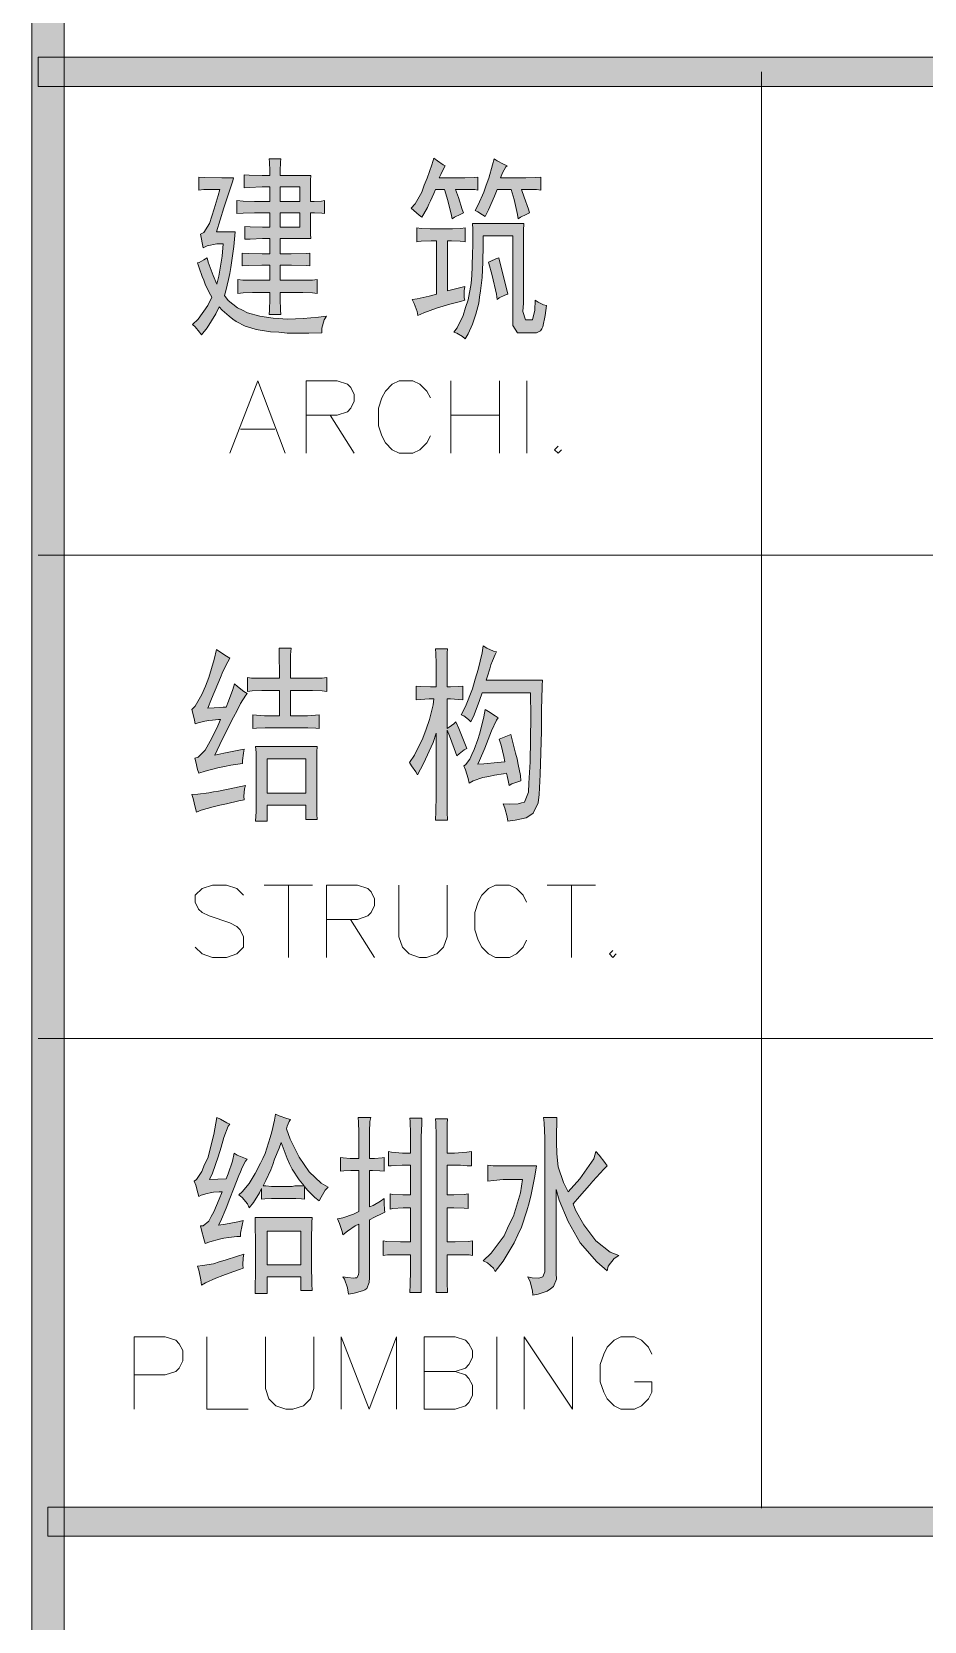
# Model space of a CAD drawing. Header units: millimetres. Extents: x 388 to 64525, y 87 to 607.
# Drawn here: x 64464.27 to 64477.51, y 486.8 to 510.38 of the extents above; entities that cross this region are included whole.
import ezdxf

# ---------------------------------------------------------------- set-up
doc = ezdxf.new("R2010")
doc.units = ezdxf.units.MM

msp = doc.modelspace()

# ---------------------------------------------------------------- hatches: boundary and pattern name
h = msp.add_hatch(color=0)
h.dxf.hatch_style = 2
h.paths.add_polyline_path([(64464.748, 320.182), (64464.268, 320.182), (64464.268, 597.224), (64464.748, 597.224)])
h = msp.add_hatch(color=0)
h.dxf.hatch_style = 2
h.paths.add_polyline_path([(64464.361, 509.574), (64464.361, 510.007), (64514.558, 510.007), (64514.558, 509.574)])
h = msp.add_hatch(color=0)
h.paths.add_polyline_path([(64467.8, 508.252), (64467.8, 508.323), (64467.797, 508.449), (64467.793, 508.499), (64467.962, 508.499), (64467.958, 508.449), (64467.954, 508.323), (64467.954, 508.252), (64468.41, 508.252), (64468.406, 508.183), (64468.402, 507.99), (64468.402, 507.868), (64468.46, 507.868), (64468.567, 507.872), (64468.614, 507.879), (64468.614, 507.689), (64468.571, 507.693), (64468.463, 507.7), (64468.402, 507.7), (64468.402, 507.574), (64468.406, 507.384), (64468.41, 507.316), (64467.954, 507.316), (64467.954, 507.091), (64468.119, 507.091), (64468.338, 507.094), (64468.392, 507.101), (64468.392, 506.912), (64468.341, 506.915), (64468.123, 506.922), (64467.954, 506.922), (64467.954, 506.697), (64468.205, 506.697), (64468.288, 506.697), (64468.435, 506.7), (64468.503, 506.707), (64468.503, 506.503), (64468.435, 506.51), (64468.288, 506.517), (64468.205, 506.517), (64467.954, 506.517), (64467.954, 506.421), (64467.958, 506.256), (64467.962, 506.188), (64467.793, 506.188), (64467.797, 506.256), (64467.8, 506.421), (64467.8, 506.517), (64467.607, 506.517), (64467.542, 506.517), (64467.403, 506.51), (64467.327, 506.503), (64467.327, 506.707), (64467.399, 506.7), (64467.542, 506.697), (64467.614, 506.697), (64467.8, 506.697), (64467.8, 506.922), (64467.682, 506.922), (64467.478, 506.915), (64467.388, 506.912), (64467.388, 507.101), (64467.482, 507.094), (64467.686, 507.091), (64467.8, 507.091), (64467.8, 507.316), (64467.693, 507.316), (64467.507, 507.309), (64467.431, 507.306), (64467.431, 507.496), (64467.507, 507.492), (64467.693, 507.485), (64467.8, 507.485), (64467.8, 507.7), (64467.65, 507.7), (64467.575, 507.7), (64467.403, 507.693), (64467.313, 507.689), (64467.313, 507.879), (64467.403, 507.872), (64467.575, 507.868), (64467.65, 507.868), (64467.8, 507.868), (64467.8, 508.083), (64467.686, 508.083), (64467.496, 508.076), (64467.421, 508.069), (64467.421, 508.262), (64467.496, 508.255), (64467.686, 508.252)])
h.paths.add_polyline_path([(64468.248, 507.485), (64468.248, 507.7), (64467.954, 507.7), (64467.954, 507.485)])
h.paths.add_polyline_path([(64468.248, 507.868), (64468.248, 508.083), (64467.954, 508.083), (64467.954, 507.868)])
h = msp.add_hatch(color=0)
h.dxf.hatch_style = 2
h.paths.add_polyline_path([(64470.402, 508.398), (64470.384, 508.359), (64470.337, 508.266), (64470.312, 508.216), (64470.606, 508.216), (64470.695, 508.216), (64470.835, 508.223), (64470.885, 508.226), (64470.885, 508.037), (64470.842, 508.044), (64470.728, 508.047), (64470.656, 508.047), (64470.556, 508.047), (64470.599, 507.926), (64470.656, 507.75), (64470.674, 507.7), (64470.627, 507.675), (64470.541, 507.632), (64470.506, 507.61), (64470.495, 507.66), (64470.441, 507.879), (64470.394, 508.047), (64470.258, 508.047), (64470.233, 507.986), (64470.187, 507.875), (64470.162, 507.829), (64470.14, 507.779), (64470.086, 507.682), (64470.058, 507.632), (64470.018, 507.664), (64469.939, 507.732), (64469.896, 507.768), (64469.957, 507.832), (64470.054, 508.004), (64470.093, 508.108), (64470.136, 508.212), (64470.205, 508.413), (64470.233, 508.51), (64470.291, 508.47), (64470.373, 508.413)])
h = msp.add_hatch(color=0)
h.dxf.hatch_style = 2
h.paths.add_polyline_path([(64470.996, 507.642), (64470.957, 507.671), (64470.885, 507.714), (64470.85, 507.732), (64470.892, 507.818), (64470.975, 508.004), (64471.011, 508.108), (64471.05, 508.212), (64471.107, 508.409), (64471.129, 508.499), (64471.172, 508.47), (64471.269, 508.42), (64471.322, 508.398), (64471.305, 508.381), (64471.251, 508.291), (64471.222, 508.216), (64471.527, 508.216), (64471.598, 508.216), (64471.745, 508.223), (64471.824, 508.226), (64471.824, 508.037), (64471.76, 508.044), (64471.616, 508.047), (64471.534, 508.047), (64471.577, 507.929), (64471.638, 507.754), (64471.652, 507.7), (64471.606, 507.675), (64471.523, 507.632), (64471.484, 507.61), (64471.477, 507.675), (64471.426, 507.897), (64471.383, 508.047), (64471.172, 508.047), (64471.133, 507.947), (64471.047, 507.743)])
h = msp.add_hatch(color=0)
h.dxf.hatch_style = 2
h.paths.add_polyline_path([(64467.259, 508.216), (64467.249, 508.173), (64467.12, 507.771), (64467.009, 507.417), (64467.284, 507.417), (64467.267, 507.198), (64467.224, 506.886), (64467.206, 506.797), (64467.188, 506.707), (64467.148, 506.542), (64467.127, 506.471), (64467.184, 506.399), (64467.32, 506.288), (64467.396, 506.252), (64467.471, 506.213), (64467.65, 506.163), (64467.75, 506.148), (64467.851, 506.134), (64468.069, 506.123), (64468.18, 506.127), (64468.295, 506.13), (64468.524, 506.148), (64468.639, 506.166), (64468.607, 506.109), (64468.574, 505.987), (64468.571, 505.919), (64468.377, 505.912), (64468.058, 505.915), (64467.933, 505.926), (64467.808, 505.933), (64467.6, 505.966), (64467.517, 505.991), (64467.435, 506.016), (64467.302, 506.084), (64467.249, 506.123), (64467.195, 506.163), (64467.095, 506.252), (64467.048, 506.302), (64466.998, 506.202), (64466.869, 505.991), (64466.786, 505.887), (64466.758, 505.93), (64466.69, 506.009), (64466.654, 506.044), (64466.736, 506.123), (64466.88, 506.324), (64466.94, 506.449), (64466.901, 506.517), (64466.84, 506.639), (64466.819, 506.697), (64466.794, 506.754), (64466.751, 506.883), (64466.729, 506.955), (64466.751, 506.962), (64466.822, 507.001), (64466.872, 507.033), (64466.883, 506.965), (64466.958, 506.768), (64467.016, 506.639), (64467.044, 506.757), (64467.091, 507.055), (64467.109, 507.238), (64467.016, 507.238), (64466.869, 507.209), (64466.812, 507.18), (64466.772, 507.384), (64466.822, 507.406), (64466.905, 507.539), (64466.94, 507.65), (64466.973, 507.757), (64467.034, 507.958), (64467.059, 508.047), (64466.973, 508.047), (64466.819, 508.044), (64466.747, 508.037), (64466.747, 508.226), (64466.829, 508.223), (64467.087, 508.216)])
h = msp.add_hatch(color=0)
h.dxf.hatch_style = 2
h.paths.add_polyline_path([(64471.57, 507.542), (64471.566, 507.438), (64471.563, 507.241), (64471.563, 507.148), (64471.563, 506.36), (64471.555, 506.234), (64471.595, 506.109), (64471.638, 506.109), (64471.67, 506.109), (64471.699, 506.109), (64471.734, 506.256), (64471.738, 506.403), (64471.781, 506.371), (64471.863, 506.331), (64471.906, 506.324), (64471.889, 506.177), (64471.853, 506.005), (64471.835, 505.976), (64471.817, 505.948), (64471.76, 505.919), (64471.72, 505.919), (64471.545, 505.919), (64471.477, 505.919), (64471.408, 506.027), (64471.408, 506.134), (64471.408, 507.359), (64470.968, 507.359), (64470.968, 507.22), (64470.964, 506.965), (64470.957, 506.854), (64470.95, 506.74), (64470.928, 506.539), (64470.914, 506.449), (64470.9, 506.36), (64470.86, 506.195), (64470.835, 506.123), (64470.81, 506.048), (64470.742, 505.901), (64470.699, 505.829), (64470.66, 505.862), (64470.577, 505.912), (64470.531, 505.93), (64470.581, 505.991), (64470.67, 506.173), (64470.706, 506.292), (64470.746, 506.41), (64470.789, 506.65), (64470.796, 506.775), (64470.803, 506.897), (64470.81, 507.109), (64470.814, 507.198), (64470.814, 507.284), (64470.814, 507.456), (64470.81, 507.542)])
h = msp.add_hatch(color=0)
h.dxf.hatch_style = 2
h.paths.add_polyline_path([(64470.455, 507.463), (64470.513, 507.463), (64470.635, 507.467), (64470.699, 507.474), (64470.699, 507.27), (64470.627, 507.277), (64470.495, 507.281), (64470.437, 507.281), (64470.437, 506.539), (64470.692, 506.607), (64470.685, 506.539), (64470.685, 506.439), (64470.692, 506.403), (64470.631, 506.385), (64470.473, 506.342), (64470.373, 506.313), (64470.276, 506.285), (64470.086, 506.216), (64469.997, 506.177), (64469.986, 506.234), (64469.943, 506.353), (64469.914, 506.414), (64469.986, 506.424), (64470.165, 506.464), (64470.276, 506.492), (64470.276, 507.281), (64470.197, 507.281), (64470.047, 507.277), (64469.982, 507.27), (64469.982, 507.474), (64470.047, 507.467), (64470.179, 507.463), (64470.244, 507.463)])
h = msp.add_hatch(color=0)
h.dxf.hatch_style = 2
h.paths.add_polyline_path([(64471.333, 506.492), (64471.287, 506.478), (64471.204, 506.439), (64471.172, 506.414), (64471.165, 506.492), (64471.1, 506.768), (64471.047, 506.965), (64471.079, 506.983), (64471.154, 507.015), (64471.197, 507.033)])
h = msp.add_hatch(color=0)
h.dxf.hatch_style = 2
h.paths.add_polyline_path([(64467.209, 501.093), (64467.177, 501.039), (64467.105, 500.892), (64467.066, 500.803), (64467.03, 500.709), (64466.937, 500.487), (64466.88, 500.351), (64466.973, 500.355), (64467.109, 500.362), (64467.152, 500.362), (64467.188, 500.451), (64467.252, 500.627), (64467.277, 500.709), (64467.32, 500.67), (64467.413, 500.598), (64467.464, 500.566), (64467.442, 500.541), (64467.367, 500.419), (64467.317, 500.315), (64467.263, 500.215), (64467.095, 499.882), (64466.983, 499.652), (64467.12, 499.681), (64467.342, 499.724), (64467.421, 499.742), (64467.41, 499.681), (64467.396, 499.574), (64467.396, 499.527), (64467.36, 499.523), (64467.224, 499.502), (64467.127, 499.484), (64467.03, 499.466), (64466.84, 499.416), (64466.747, 499.384), (64466.729, 499.437), (64466.7, 499.552), (64466.686, 499.606), (64466.736, 499.624), (64466.84, 499.728), (64466.89, 499.817), (64466.94, 499.903), (64467.03, 500.086), (64467.066, 500.183), (64467.037, 500.183), (64466.951, 500.172), (64466.894, 500.165), (64466.837, 500.158), (64466.736, 500.133), (64466.693, 500.115), (64466.683, 500.172), (64466.657, 500.276), (64466.643, 500.33), (64466.69, 500.38), (64466.79, 500.552), (64466.844, 500.677), (64466.894, 500.803), (64466.976, 501.071), (64467.009, 501.218), (64467.059, 501.186), (64467.159, 501.121)])
h = msp.add_hatch(color=0)
h.dxf.hatch_style = 2
h.paths.add_polyline_path([(64467.944, 500.792), (64467.944, 500.885), (64467.94, 501.111), (64467.937, 501.24), (64468.116, 501.24), (64468.109, 501.139), (64468.105, 500.914), (64468.105, 500.792), (64468.352, 500.792), (64468.431, 500.792), (64468.578, 500.795), (64468.646, 500.803), (64468.646, 500.598), (64468.578, 500.606), (64468.435, 500.609), (64468.359, 500.609), (64468.105, 500.609), (64468.105, 500.236), (64468.298, 500.236), (64468.359, 500.236), (64468.478, 500.244), (64468.535, 500.251), (64468.535, 500.047), (64468.485, 500.054), (64468.363, 500.057), (64468.291, 500.057), (64467.8, 500.057), (64467.729, 500.057), (64467.603, 500.054), (64467.55, 500.047), (64467.55, 500.251), (64467.603, 500.244), (64467.722, 500.236), (64467.786, 500.236), (64467.944, 500.236), (64467.944, 500.609), (64467.761, 500.609), (64467.682, 500.609), (64467.539, 500.606), (64467.471, 500.598), (64467.471, 500.803), (64467.528, 500.795), (64467.661, 500.792), (64467.743, 500.792)])
h = msp.add_hatch(color=0)
h.dxf.hatch_style = 2
h.paths.add_polyline_path([(64470.574, 499.642), (64470.538, 499.749), (64470.466, 499.939), (64470.43, 500.025), (64470.43, 499.169), (64470.43, 499.051), (64470.434, 498.807), (64470.437, 498.685), (64470.258, 498.685), (64470.265, 498.814), (64470.269, 499.054), (64470.269, 499.169), (64470.269, 499.979), (64470.222, 499.839), (64470.083, 499.527), (64469.99, 499.359), (64469.965, 499.405), (64469.904, 499.495), (64469.871, 499.541), (64469.947, 499.652), (64470.072, 499.903), (64470.122, 500.039), (64470.169, 500.179), (64470.226, 500.401), (64470.233, 500.487), (64470.165, 500.487), (64470.036, 500.48), (64469.972, 500.473), (64469.972, 500.677), (64470.036, 500.67), (64470.183, 500.666), (64470.269, 500.666), (64470.269, 500.924), (64470.269, 501.01), (64470.265, 501.161), (64470.258, 501.229), (64470.437, 501.229), (64470.434, 501.172), (64470.43, 501.021), (64470.43, 500.924), (64470.43, 500.666), (64470.484, 500.666), (64470.602, 500.67), (64470.667, 500.677), (64470.667, 500.473), (64470.602, 500.48), (64470.484, 500.487), (64470.43, 500.487), (64470.43, 500.047), (64470.463, 500.068), (64470.531, 500.118), (64470.563, 500.147), (64470.606, 500.047), (64470.685, 499.85), (64470.724, 499.753), (64470.685, 499.731), (64470.609, 499.674)])
h = msp.add_hatch(color=0)
h.dxf.hatch_style = 2
h.paths.add_polyline_path([(64471.165, 501.186), (64471.143, 501.147), (64471.104, 501.05), (64471.082, 500.992), (64471.064, 500.935), (64471.029, 500.824), (64471.011, 500.767), (64471.849, 500.767), (64471.842, 500.684), (64471.835, 500.473), (64471.831, 500.351), (64471.831, 500.007), (64471.813, 499.366), (64471.799, 499.068), (64471.781, 498.943), (64471.709, 498.789), (64471.659, 498.757), (64471.606, 498.724), (64471.441, 498.685), (64471.333, 498.671), (64471.322, 498.735), (64471.29, 498.864), (64471.265, 498.932), (64471.355, 498.925), (64471.487, 498.932), (64471.534, 498.943), (64471.58, 498.954), (64471.638, 499.101), (64471.645, 499.237), (64471.663, 499.552), (64471.674, 500.222), (64471.67, 500.577), (64470.953, 500.577), (64470.914, 500.462), (64470.832, 500.251), (64470.785, 500.147), (64470.749, 500.183), (64470.678, 500.233), (64470.642, 500.251), (64470.703, 500.373), (64470.81, 500.638), (64470.85, 500.778), (64470.892, 500.921), (64470.953, 501.168), (64470.968, 501.276), (64471.021, 501.24), (64471.118, 501.197)])
h = msp.add_hatch(color=0)
h.dxf.hatch_style = 2
h.paths.add_polyline_path([(64471.315, 499.384), (64471.269, 499.377), (64471.136, 499.355), (64471.05, 499.337), (64470.964, 499.319), (64470.817, 499.269), (64470.76, 499.237), (64470.742, 499.305), (64470.703, 499.434), (64470.681, 499.495), (64470.706, 499.506), (64470.767, 499.592), (64470.799, 499.663), (64470.835, 499.738), (64470.889, 499.885), (64470.91, 499.961), (64470.932, 500.039), (64470.975, 500.222), (64470.996, 500.33), (64471.047, 500.301), (64471.143, 500.236), (64471.19, 500.204), (64471.165, 500.172), (64471.09, 500.011), (64471.043, 499.882), (64470.993, 499.756), (64470.914, 499.574), (64470.885, 499.516), (64470.978, 499.523), (64471.179, 499.541), (64471.29, 499.552), (64471.272, 499.631), (64471.233, 499.799), (64471.204, 499.889), (64471.376, 499.957), (64471.401, 499.86), (64471.448, 499.681), (64471.469, 499.595), (64471.487, 499.513), (64471.52, 499.348), (64471.527, 499.269), (64471.48, 499.258), (64471.391, 499.226), (64471.351, 499.201), (64471.34, 499.251), (64471.322, 499.344)])
h = msp.add_hatch(color=0)
h.paths.add_polyline_path([(64468.503, 499.778), (64468.499, 499.703), (64468.496, 499.541), (64468.496, 499.448), (64468.496, 499.068), (64468.496, 498.961), (64468.499, 498.775), (64468.503, 498.696), (64468.334, 498.696), (64468.334, 498.911), (64467.761, 498.911), (64467.761, 498.671), (64467.589, 498.671), (64467.596, 498.818), (64467.6, 499.011), (64467.6, 499.054), (64467.6, 499.473), (64467.6, 499.541), (64467.596, 499.692), (64467.589, 499.778)])
h.paths.add_polyline_path([(64468.334, 499.09), (64468.334, 499.595), (64467.761, 499.595), (64467.761, 499.09)])
h = msp.add_hatch(color=0)
h.dxf.hatch_style = 2
h.paths.add_polyline_path([(64467.439, 499.201), (64467.424, 499.151), (64467.417, 499.043), (64467.421, 498.99), (64467.342, 498.972), (64467.159, 498.932), (64467.059, 498.911), (64466.958, 498.886), (64466.783, 498.836), (64466.711, 498.807), (64466.693, 498.882), (64466.661, 499.011), (64466.643, 499.068), (64466.733, 499.072), (64466.894, 499.094), (64466.966, 499.108), (64467.037, 499.119), (64467.274, 499.169)])
h = msp.add_hatch(color=0)
h.paths.add_polyline_path([(64468.105, 494.246), (64468.087, 494.217), (64468.058, 494.149), (64468.048, 494.11), (64468.101, 493.952), (64468.234, 493.687), (64468.309, 493.579), (64468.384, 493.472), (64468.56, 493.303), (64468.664, 493.243), (64468.624, 493.196), (64468.56, 493.096), (64468.535, 493.038), (64468.47, 493.088), (64468.359, 493.196), (64468.316, 493.253), (64468.316, 493.063), (64468.27, 493.067), (64468.187, 493.074), (64468.148, 493.074), (64467.879, 493.074), (64467.825, 493.074), (64467.725, 493.067), (64467.675, 493.063), (64467.675, 493.221), (64467.646, 493.157), (64467.557, 493.017), (64467.496, 492.938), (64467.467, 492.995), (64467.388, 493.088), (64467.338, 493.128), (64467.392, 493.174), (64467.492, 493.296), (64467.539, 493.372), (64467.585, 493.447), (64467.664, 493.597), (64467.697, 493.669), (64467.729, 493.744), (64467.782, 493.898), (64467.804, 493.981), (64467.829, 494.063), (64467.868, 494.235), (64467.886, 494.325), (64467.94, 494.3), (64468.051, 494.26)])
h.paths.add_polyline_path([(64468.309, 493.264), (64468.238, 493.35), (64468.13, 493.511), (64468.094, 493.59), (64468.058, 493.669), (64467.997, 493.827), (64467.969, 493.905), (64467.937, 493.823), (64467.872, 493.658), (64467.843, 493.579), (64467.815, 493.501), (64467.743, 493.343), (64467.7, 493.264), (64467.739, 493.26), (64467.825, 493.253), (64467.879, 493.253), (64468.13, 493.253), (64468.173, 493.26), (64468.263, 493.264)])
h = msp.add_hatch(color=0)
h.dxf.hatch_style = 2
h.paths.add_polyline_path([(64467.209, 494.178), (64467.184, 494.149), (64467.116, 493.977), (64467.077, 493.834), (64467.034, 493.69), (64466.948, 493.45), (64466.905, 493.354), (64467.152, 493.364), (64467.184, 493.44), (64467.245, 493.63), (64467.27, 493.748), (64467.317, 493.719), (64467.413, 493.676), (64467.464, 493.658), (64467.439, 493.626), (64467.388, 493.533), (64467.363, 493.472), (64467.338, 493.415), (64467.259, 493.214), (64467.206, 493.074), (64467.152, 492.931), (64467.069, 492.734), (64467.041, 492.68), (64467.141, 492.694), (64467.324, 492.73), (64467.403, 492.748), (64467.388, 492.68), (64467.367, 492.562), (64467.363, 492.512), (64467.313, 492.512), (64467.191, 492.497), (64467.12, 492.483), (64467.052, 492.469), (64466.912, 492.433), (64466.84, 492.408), (64466.822, 492.476), (64466.786, 492.605), (64466.772, 492.669), (64466.812, 492.669), (64466.894, 492.737), (64466.93, 492.809), (64466.969, 492.877), (64467.048, 493.063), (64467.091, 493.174), (64467.048, 493.174), (64466.962, 493.167), (64466.915, 493.157), (64466.869, 493.149), (64466.783, 493.124), (64466.747, 493.106), (64466.733, 493.157), (64466.7, 493.271), (64466.679, 493.332), (64466.711, 493.354), (64466.79, 493.475), (64466.833, 493.576), (64466.88, 493.673), (64466.969, 494.024), (64467.016, 494.278), (64467.066, 494.249), (64467.163, 494.199)])
h = msp.add_hatch(color=0)
h.dxf.hatch_style = 2
h.paths.add_polyline_path([(64468.807, 492.77), (64468.882, 492.788), (64469.04, 492.841), (64469.119, 492.881), (64469.119, 493.49), (64469.051, 493.49), (64469.001, 493.49), (64468.9, 493.483), (64468.85, 493.479), (64468.85, 493.68), (64468.89, 493.676), (64468.994, 493.669), (64469.051, 493.669), (64469.119, 493.669), (64469.119, 493.973), (64469.119, 494.052), (64469.115, 494.206), (64469.112, 494.278), (64469.298, 494.278), (64469.287, 494.217), (64469.28, 494.063), (64469.28, 493.973), (64469.28, 493.669), (64469.355, 493.669), (64469.466, 493.676), (64469.499, 493.68), (64469.499, 493.479), (64469.431, 493.483), (64469.323, 493.49), (64469.28, 493.49), (64469.28, 492.949), (64469.334, 492.97), (64469.445, 493.035), (64469.499, 493.074), (64469.499, 493.006), (64469.502, 492.906), (64469.509, 492.87), (64469.47, 492.852), (64469.355, 492.798), (64469.28, 492.759), (64469.28, 491.903), (64469.277, 491.827), (64469.241, 491.738), (64469.209, 491.72), (64469.176, 491.705), (64469.054, 491.67), (64468.968, 491.655), (64468.951, 491.748), (64468.908, 491.877), (64468.882, 491.913), (64468.954, 491.903), (64469.047, 491.892), (64469.069, 491.895), (64469.09, 491.899), (64469.115, 491.942), (64469.119, 491.981), (64469.119, 492.691), (64469.069, 492.669), (64468.951, 492.59), (64468.882, 492.533), (64468.872, 492.583), (64468.832, 492.702)])
h = msp.add_hatch(color=0)
h.dxf.hatch_style = 2
h.paths.add_polyline_path([(64469.889, 493.905), (64469.889, 494.038), (64469.882, 494.217), (64469.879, 494.267), (64470.058, 494.267), (64470.054, 494.188), (64470.047, 493.984), (64470.047, 493.862), (64470.047, 491.677), (64469.879, 491.677), (64469.882, 491.799), (64469.889, 491.999), (64469.889, 492.071), (64469.889, 492.239), (64469.753, 492.239), (64469.549, 492.236), (64469.481, 492.229), (64469.481, 492.444), (64469.538, 492.436), (64469.739, 492.433), (64469.889, 492.433), (64469.889, 492.938), (64469.778, 492.938), (64469.628, 492.927), (64469.585, 492.917), (64469.585, 493.142), (64469.621, 493.135), (64469.775, 493.128), (64469.889, 493.128), (64469.889, 493.569), (64469.764, 493.569), (64469.603, 493.561), (64469.56, 493.558), (64469.56, 493.773), (64469.606, 493.759), (64469.771, 493.748), (64469.889, 493.748)])
h = msp.add_hatch(color=0)
h.dxf.hatch_style = 2
h.paths.add_polyline_path([(64470.437, 494.257), (64470.434, 494.181), (64470.43, 493.999), (64470.43, 493.884), (64470.43, 493.748), (64470.541, 493.748), (64470.724, 493.759), (64470.792, 493.773), (64470.792, 493.558), (64470.728, 493.561), (64470.631, 493.569), (64470.599, 493.569), (64470.43, 493.569), (64470.43, 493.128), (64470.531, 493.128), (64470.685, 493.135), (64470.742, 493.142), (64470.742, 492.927), (64470.685, 492.931), (64470.531, 492.938), (64470.43, 492.938), (64470.43, 492.433), (64470.552, 492.433), (64470.742, 492.436), (64470.81, 492.444), (64470.81, 492.229), (64470.76, 492.236), (64470.566, 492.239), (64470.43, 492.239), (64470.43, 492.071), (64470.43, 492.024), (64470.434, 491.827), (64470.437, 491.677), (64470.269, 491.677), (64470.269, 493.884), (64470.269, 494.009), (64470.265, 494.196), (64470.258, 494.257)])
h = msp.add_hatch(color=0)
h.dxf.hatch_style = 2
h.paths.add_polyline_path([(64472.061, 494.278), (64472.061, 494.196), (64472.057, 494.042), (64472.053, 493.973), (64472.053, 493.905), (64472.061, 493.741), (64472.071, 493.64), (64472.082, 493.544), (64472.161, 493.311), (64472.229, 493.174), (64472.401, 493.364), (64472.609, 493.665), (64472.641, 493.773), (64472.688, 493.716), (64472.774, 493.608), (64472.809, 493.558), (64472.756, 493.508), (64472.648, 493.393), (64472.594, 493.332), (64472.544, 493.271), (64472.397, 493.103), (64472.304, 492.995), (64472.336, 492.899), (64472.462, 492.684), (64472.548, 492.565), (64472.637, 492.447), (64472.852, 492.279), (64472.981, 492.229), (64472.91, 492.182), (64472.824, 492.071), (64472.809, 492.003), (64472.652, 492.132), (64472.405, 492.418), (64472.319, 492.576), (64472.229, 492.734), (64472.096, 493.049), (64472.05, 493.207), (64472.05, 491.96), (64472.053, 491.877), (64472.01, 491.766), (64471.964, 491.734), (64471.914, 491.698), (64471.785, 491.655), (64471.706, 491.641), (64471.699, 491.705), (64471.663, 491.838), (64471.627, 491.913), (64471.695, 491.895), (64471.792, 491.892), (64471.824, 491.903), (64471.853, 491.913), (64471.881, 491.985), (64471.881, 492.049), (64471.881, 493.827), (64471.881, 493.97), (64471.874, 494.196), (64471.863, 494.278)])
h = msp.add_hatch(color=0)
h.dxf.hatch_style = 2
h.paths.add_polyline_path([(64471.756, 493.558), (64471.734, 493.404), (64471.681, 493.131), (64471.649, 493.01), (64471.616, 492.891), (64471.534, 492.651), (64471.48, 492.533), (64471.426, 492.415), (64471.262, 492.143), (64471.147, 491.992), (64471.118, 492.042), (64471.029, 492.121), (64470.968, 492.15), (64471.086, 492.261), (64471.276, 492.522), (64471.344, 492.669), (64471.416, 492.813), (64471.52, 493.157), (64471.552, 493.354), (64471.322, 493.354), (64471.262, 493.354), (64471.118, 493.343), (64471.036, 493.332), (64471.036, 493.569), (64471.115, 493.561), (64471.251, 493.558), (64471.315, 493.558)])
h = msp.add_hatch(color=0)
h.paths.add_polyline_path([(64468.259, 491.709), (64468.259, 491.913), (64467.761, 491.913), (64467.761, 491.666), (64467.582, 491.666), (64467.585, 491.734), (64467.589, 492.003), (64467.589, 492.207), (64467.589, 492.408), (64467.585, 492.702), (64467.582, 492.791), (64468.427, 492.791), (64468.424, 492.719), (64468.417, 492.458), (64468.417, 492.275), (64468.417, 492.089), (64468.424, 491.806), (64468.427, 491.709)])
h.paths.add_polyline_path([(64468.259, 492.092), (64468.259, 492.59), (64467.761, 492.59), (64467.761, 492.092)])
h = msp.add_hatch(color=0)
h.dxf.hatch_style = 2
h.paths.add_polyline_path([(64466.729, 492.071), (64466.801, 492.078), (64466.962, 492.107), (64467.048, 492.132), (64467.138, 492.157), (64467.32, 492.218), (64467.413, 492.25), (64467.403, 492.196), (64467.399, 492.089), (64467.403, 492.039), (64467.349, 492.021), (64467.198, 491.967), (64467.102, 491.931), (64467.001, 491.892), (64466.847, 491.824), (64466.786, 491.788), (64466.776, 491.867), (64466.747, 492.01)])
h = msp.add_hatch(color=0)
h.dxf.hatch_style = 2
h.paths.add_polyline_path([(64464.508, 488.062), (64464.508, 488.492), (64514.558, 488.492), (64514.558, 488.062)])

# ---------------------------------------------------------------- linework, layer by layer
at = {"color": 0, "lineweight": 0}
for points in [[(64464.748, 320.182), (64464.268, 320.182), (64464.268, 597.224), (64464.748, 597.224)], [(64464.361, 509.574), (64464.361, 510.007), (64514.558, 510.007), (64514.558, 509.574)], [(64467.8, 508.252), (64467.8, 508.323), (64467.797, 508.449), (64467.793, 508.499), (64467.962, 508.499), (64467.958, 508.449), (64467.954, 508.323), (64467.954, 508.252), (64468.41, 508.252), (64468.406, 508.183), (64468.402, 507.99), (64468.402, 507.868), (64468.46, 507.868), (64468.567, 507.872), (64468.614, 507.879), (64468.614, 507.689), (64468.571, 507.693), (64468.463, 507.7), (64468.402, 507.7), (64468.402, 507.574), (64468.406, 507.384), (64468.41, 507.316), (64467.954, 507.316), (64467.954, 507.091), (64468.119, 507.091), (64468.338, 507.094), (64468.392, 507.101), (64468.392, 506.912), (64468.341, 506.915), (64468.123, 506.922), (64467.954, 506.922), (64467.954, 506.697), (64468.205, 506.697), (64468.288, 506.697), (64468.435, 506.7), (64468.503, 506.707), (64468.503, 506.503), (64468.435, 506.51), (64468.288, 506.517), (64468.205, 506.517), (64467.954, 506.517), (64467.954, 506.421), (64467.958, 506.256), (64467.962, 506.188), (64467.793, 506.188), (64467.797, 506.256), (64467.8, 506.421), (64467.8, 506.517), (64467.607, 506.517), (64467.542, 506.517), (64467.403, 506.51), (64467.327, 506.503), (64467.327, 506.707), (64467.399, 506.7), (64467.542, 506.697), (64467.614, 506.697), (64467.8, 506.697), (64467.8, 506.922), (64467.682, 506.922), (64467.478, 506.915), (64467.388, 506.912), (64467.388, 507.101), (64467.482, 507.094), (64467.686, 507.091), (64467.8, 507.091), (64467.8, 507.316), (64467.693, 507.316), (64467.507, 507.309), (64467.431, 507.306), (64467.431, 507.496), (64467.507, 507.492), (64467.693, 507.485), (64467.8, 507.485), (64467.8, 507.7), (64467.65, 507.7), (64467.575, 507.7), (64467.403, 507.693), (64467.313, 507.689), (64467.313, 507.879), (64467.403, 507.872), (64467.575, 507.868), (64467.65, 507.868), (64467.8, 507.868), (64467.8, 508.083), (64467.686, 508.083), (64467.496, 508.076), (64467.421, 508.069), (64467.421, 508.262), (64467.496, 508.255), (64467.686, 508.252)], [(64470.402, 508.398), (64470.384, 508.359), (64470.337, 508.266), (64470.312, 508.216), (64470.606, 508.216), (64470.695, 508.216), (64470.835, 508.223), (64470.885, 508.226), (64470.885, 508.037), (64470.842, 508.044), (64470.728, 508.047), (64470.656, 508.047), (64470.556, 508.047), (64470.599, 507.926), (64470.656, 507.75), (64470.674, 507.7), (64470.627, 507.675), (64470.541, 507.632), (64470.506, 507.61), (64470.495, 507.66), (64470.441, 507.879), (64470.394, 508.047), (64470.258, 508.047), (64470.233, 507.986), (64470.187, 507.875), (64470.162, 507.829), (64470.14, 507.779), (64470.086, 507.682), (64470.058, 507.632), (64470.018, 507.664), (64469.939, 507.732), (64469.896, 507.768), (64469.957, 507.832), (64470.054, 508.004), (64470.093, 508.108), (64470.136, 508.212), (64470.205, 508.413), (64470.233, 508.51), (64470.291, 508.47), (64470.373, 508.413)], [(64470.996, 507.642), (64470.957, 507.671), (64470.885, 507.714), (64470.85, 507.732), (64470.892, 507.818), (64470.975, 508.004), (64471.011, 508.108), (64471.05, 508.212), (64471.107, 508.409), (64471.129, 508.499), (64471.172, 508.47), (64471.269, 508.42), (64471.322, 508.398), (64471.305, 508.381), (64471.251, 508.291), (64471.222, 508.216), (64471.527, 508.216), (64471.598, 508.216), (64471.745, 508.223), (64471.824, 508.226), (64471.824, 508.037), (64471.76, 508.044), (64471.616, 508.047), (64471.534, 508.047), (64471.577, 507.929), (64471.638, 507.754), (64471.652, 507.7), (64471.606, 507.675), (64471.523, 507.632), (64471.484, 507.61), (64471.477, 507.675), (64471.426, 507.897), (64471.383, 508.047), (64471.172, 508.047), (64471.133, 507.947), (64471.047, 507.743)], [(64467.259, 508.216), (64467.249, 508.173), (64467.12, 507.771), (64467.009, 507.417), (64467.284, 507.417), (64467.267, 507.198), (64467.224, 506.886), (64467.206, 506.797), (64467.188, 506.707), (64467.148, 506.542), (64467.127, 506.471), (64467.184, 506.399), (64467.32, 506.288), (64467.396, 506.252), (64467.471, 506.213), (64467.65, 506.163), (64467.75, 506.148), (64467.851, 506.134), (64468.069, 506.123), (64468.18, 506.127), (64468.295, 506.13), (64468.524, 506.148), (64468.639, 506.166), (64468.607, 506.109), (64468.574, 505.987), (64468.571, 505.919), (64468.377, 505.912), (64468.058, 505.915), (64467.933, 505.926), (64467.808, 505.933), (64467.6, 505.966), (64467.517, 505.991), (64467.435, 506.016), (64467.302, 506.084), (64467.249, 506.123), (64467.195, 506.163), (64467.095, 506.252), (64467.048, 506.302), (64466.998, 506.202), (64466.869, 505.991), (64466.786, 505.887), (64466.758, 505.93), (64466.69, 506.009), (64466.654, 506.044), (64466.736, 506.123), (64466.88, 506.324), (64466.94, 506.449), (64466.901, 506.517), (64466.84, 506.639), (64466.819, 506.697), (64466.794, 506.754), (64466.751, 506.883), (64466.729, 506.955), (64466.751, 506.962), (64466.822, 507.001), (64466.872, 507.033), (64466.883, 506.965), (64466.958, 506.768), (64467.016, 506.639), (64467.044, 506.757), (64467.091, 507.055), (64467.109, 507.238), (64467.016, 507.238), (64466.869, 507.209), (64466.812, 507.18), (64466.772, 507.384), (64466.822, 507.406), (64466.905, 507.539), (64466.94, 507.65), (64466.973, 507.757), (64467.034, 507.958), (64467.059, 508.047), (64466.973, 508.047), (64466.819, 508.044), (64466.747, 508.037), (64466.747, 508.226), (64466.829, 508.223), (64467.087, 508.216)], [(64468.248, 507.868), (64468.248, 508.083), (64467.954, 508.083), (64467.954, 507.868)], [(64468.248, 507.485), (64468.248, 507.7), (64467.954, 507.7), (64467.954, 507.485)], [(64471.57, 507.542), (64471.566, 507.438), (64471.563, 507.241), (64471.563, 507.148), (64471.563, 506.36), (64471.555, 506.234), (64471.595, 506.109), (64471.638, 506.109), (64471.67, 506.109), (64471.699, 506.109), (64471.734, 506.256), (64471.738, 506.403), (64471.781, 506.371), (64471.863, 506.331), (64471.906, 506.324), (64471.889, 506.177), (64471.853, 506.005), (64471.835, 505.976), (64471.817, 505.948), (64471.76, 505.919), (64471.72, 505.919), (64471.545, 505.919), (64471.477, 505.919), (64471.408, 506.027), (64471.408, 506.134), (64471.408, 507.359), (64470.968, 507.359), (64470.968, 507.22), (64470.964, 506.965), (64470.957, 506.854), (64470.95, 506.74), (64470.928, 506.539), (64470.914, 506.449), (64470.9, 506.36), (64470.86, 506.195), (64470.835, 506.123), (64470.81, 506.048), (64470.742, 505.901), (64470.699, 505.829), (64470.66, 505.862), (64470.577, 505.912), (64470.531, 505.93), (64470.581, 505.991), (64470.67, 506.173), (64470.706, 506.292), (64470.746, 506.41), (64470.789, 506.65), (64470.796, 506.775), (64470.803, 506.897), (64470.81, 507.109), (64470.814, 507.198), (64470.814, 507.284), (64470.814, 507.456), (64470.81, 507.542)], [(64470.455, 507.463), (64470.513, 507.463), (64470.635, 507.467), (64470.699, 507.474), (64470.699, 507.27), (64470.627, 507.277), (64470.495, 507.281), (64470.437, 507.281), (64470.437, 506.539), (64470.692, 506.607), (64470.685, 506.539), (64470.685, 506.439), (64470.692, 506.403), (64470.631, 506.385), (64470.473, 506.342), (64470.373, 506.313), (64470.276, 506.285), (64470.086, 506.216), (64469.997, 506.177), (64469.986, 506.234), (64469.943, 506.353), (64469.914, 506.414), (64469.986, 506.424), (64470.165, 506.464), (64470.276, 506.492), (64470.276, 507.281), (64470.197, 507.281), (64470.047, 507.277), (64469.982, 507.27), (64469.982, 507.474), (64470.047, 507.467), (64470.179, 507.463), (64470.244, 507.463)], [(64471.333, 506.492), (64471.287, 506.478), (64471.204, 506.439), (64471.172, 506.414), (64471.165, 506.492), (64471.1, 506.768), (64471.047, 506.965), (64471.079, 506.983), (64471.154, 507.015), (64471.197, 507.033)], [(64467.209, 501.093), (64467.177, 501.039), (64467.105, 500.892), (64467.066, 500.803), (64467.03, 500.709), (64466.937, 500.487), (64466.88, 500.351), (64466.973, 500.355), (64467.109, 500.362), (64467.152, 500.362), (64467.188, 500.451), (64467.252, 500.627), (64467.277, 500.709), (64467.32, 500.67), (64467.413, 500.598), (64467.464, 500.566), (64467.442, 500.541), (64467.367, 500.419), (64467.317, 500.315), (64467.263, 500.215), (64467.095, 499.882), (64466.983, 499.652), (64467.12, 499.681), (64467.342, 499.724), (64467.421, 499.742), (64467.41, 499.681), (64467.396, 499.574), (64467.396, 499.527), (64467.36, 499.523), (64467.224, 499.502), (64467.127, 499.484), (64467.03, 499.466), (64466.84, 499.416), (64466.747, 499.384), (64466.729, 499.437), (64466.7, 499.552), (64466.686, 499.606), (64466.736, 499.624), (64466.84, 499.728), (64466.89, 499.817), (64466.94, 499.903), (64467.03, 500.086), (64467.066, 500.183), (64467.037, 500.183), (64466.951, 500.172), (64466.894, 500.165), (64466.837, 500.158), (64466.736, 500.133), (64466.693, 500.115), (64466.683, 500.172), (64466.657, 500.276), (64466.643, 500.33), (64466.69, 500.38), (64466.79, 500.552), (64466.844, 500.677), (64466.894, 500.803), (64466.976, 501.071), (64467.009, 501.218), (64467.059, 501.186), (64467.159, 501.121)], [(64467.944, 500.792), (64467.944, 500.885), (64467.94, 501.111), (64467.937, 501.24), (64468.116, 501.24), (64468.109, 501.139), (64468.105, 500.914), (64468.105, 500.792), (64468.352, 500.792), (64468.431, 500.792), (64468.578, 500.795), (64468.646, 500.803), (64468.646, 500.598), (64468.578, 500.606), (64468.435, 500.609), (64468.359, 500.609), (64468.105, 500.609), (64468.105, 500.236), (64468.298, 500.236), (64468.359, 500.236), (64468.478, 500.244), (64468.535, 500.251), (64468.535, 500.047), (64468.485, 500.054), (64468.363, 500.057), (64468.291, 500.057), (64467.8, 500.057), (64467.729, 500.057), (64467.603, 500.054), (64467.55, 500.047), (64467.55, 500.251), (64467.603, 500.244), (64467.722, 500.236), (64467.786, 500.236), (64467.944, 500.236), (64467.944, 500.609), (64467.761, 500.609), (64467.682, 500.609), (64467.539, 500.606), (64467.471, 500.598), (64467.471, 500.803), (64467.528, 500.795), (64467.661, 500.792), (64467.743, 500.792)], [(64470.574, 499.642), (64470.538, 499.749), (64470.466, 499.939), (64470.43, 500.025), (64470.43, 499.169), (64470.43, 499.051), (64470.434, 498.807), (64470.437, 498.685), (64470.258, 498.685), (64470.265, 498.814), (64470.269, 499.054), (64470.269, 499.169), (64470.269, 499.979), (64470.222, 499.839), (64470.083, 499.527), (64469.99, 499.359), (64469.965, 499.405), (64469.904, 499.495), (64469.871, 499.541), (64469.947, 499.652), (64470.072, 499.903), (64470.122, 500.039), (64470.169, 500.179), (64470.226, 500.401), (64470.233, 500.487), (64470.165, 500.487), (64470.036, 500.48), (64469.972, 500.473), (64469.972, 500.677), (64470.036, 500.67), (64470.183, 500.666), (64470.269, 500.666), (64470.269, 500.924), (64470.269, 501.01), (64470.265, 501.161), (64470.258, 501.229), (64470.437, 501.229), (64470.434, 501.172), (64470.43, 501.021), (64470.43, 500.924), (64470.43, 500.666), (64470.484, 500.666), (64470.602, 500.67), (64470.667, 500.677), (64470.667, 500.473), (64470.602, 500.48), (64470.484, 500.487), (64470.43, 500.487), (64470.43, 500.047), (64470.463, 500.068), (64470.531, 500.118), (64470.563, 500.147), (64470.606, 500.047), (64470.685, 499.85), (64470.724, 499.753), (64470.685, 499.731), (64470.609, 499.674)], [(64471.165, 501.186), (64471.143, 501.147), (64471.104, 501.05), (64471.082, 500.992), (64471.064, 500.935), (64471.029, 500.824), (64471.011, 500.767), (64471.849, 500.767), (64471.842, 500.684), (64471.835, 500.473), (64471.831, 500.351), (64471.831, 500.007), (64471.813, 499.366), (64471.799, 499.068), (64471.781, 498.943), (64471.709, 498.789), (64471.659, 498.757), (64471.606, 498.724), (64471.441, 498.685), (64471.333, 498.671), (64471.322, 498.735), (64471.29, 498.864), (64471.265, 498.932), (64471.355, 498.925), (64471.487, 498.932), (64471.534, 498.943), (64471.58, 498.954), (64471.638, 499.101), (64471.645, 499.237), (64471.663, 499.552), (64471.674, 500.222), (64471.67, 500.577), (64470.953, 500.577), (64470.914, 500.462), (64470.832, 500.251), (64470.785, 500.147), (64470.749, 500.183), (64470.678, 500.233), (64470.642, 500.251), (64470.703, 500.373), (64470.81, 500.638), (64470.85, 500.778), (64470.892, 500.921), (64470.953, 501.168), (64470.968, 501.276), (64471.021, 501.24), (64471.118, 501.197)], [(64471.315, 499.384), (64471.269, 499.377), (64471.136, 499.355), (64471.05, 499.337), (64470.964, 499.319), (64470.817, 499.269), (64470.76, 499.237), (64470.742, 499.305), (64470.703, 499.434), (64470.681, 499.495), (64470.706, 499.506), (64470.767, 499.592), (64470.799, 499.663), (64470.835, 499.738), (64470.889, 499.885), (64470.91, 499.961), (64470.932, 500.039), (64470.975, 500.222), (64470.996, 500.33), (64471.047, 500.301), (64471.143, 500.236), (64471.19, 500.204), (64471.165, 500.172), (64471.09, 500.011), (64471.043, 499.882), (64470.993, 499.756), (64470.914, 499.574), (64470.885, 499.516), (64470.978, 499.523), (64471.179, 499.541), (64471.29, 499.552), (64471.272, 499.631), (64471.233, 499.799), (64471.204, 499.889), (64471.376, 499.957), (64471.401, 499.86), (64471.448, 499.681), (64471.469, 499.595), (64471.487, 499.513), (64471.52, 499.348), (64471.527, 499.269), (64471.48, 499.258), (64471.391, 499.226), (64471.351, 499.201), (64471.34, 499.251), (64471.322, 499.344)], [(64468.503, 499.778), (64468.499, 499.703), (64468.496, 499.541), (64468.496, 499.448), (64468.496, 499.068), (64468.496, 498.961), (64468.499, 498.775), (64468.503, 498.696), (64468.334, 498.696), (64468.334, 498.911), (64467.761, 498.911), (64467.761, 498.671), (64467.589, 498.671), (64467.596, 498.818), (64467.6, 499.011), (64467.6, 499.054), (64467.6, 499.473), (64467.6, 499.541), (64467.596, 499.692), (64467.589, 499.778)], [(64468.334, 499.09), (64468.334, 499.595), (64467.761, 499.595), (64467.761, 499.09)], [(64467.439, 499.201), (64467.424, 499.151), (64467.417, 499.043), (64467.421, 498.99), (64467.342, 498.972), (64467.159, 498.932), (64467.059, 498.911), (64466.958, 498.886), (64466.783, 498.836), (64466.711, 498.807), (64466.693, 498.882), (64466.661, 499.011), (64466.643, 499.068), (64466.733, 499.072), (64466.894, 499.094), (64466.966, 499.108), (64467.037, 499.119), (64467.274, 499.169)], [(64468.105, 494.246), (64468.087, 494.217), (64468.058, 494.149), (64468.048, 494.11), (64468.101, 493.952), (64468.234, 493.687), (64468.309, 493.579), (64468.384, 493.472), (64468.56, 493.303), (64468.664, 493.243), (64468.624, 493.196), (64468.56, 493.096), (64468.535, 493.038), (64468.47, 493.088), (64468.359, 493.196), (64468.316, 493.253), (64468.316, 493.063), (64468.27, 493.067), (64468.187, 493.074), (64468.148, 493.074), (64467.879, 493.074), (64467.825, 493.074), (64467.725, 493.067), (64467.675, 493.063), (64467.675, 493.221), (64467.646, 493.157), (64467.557, 493.017), (64467.496, 492.938), (64467.467, 492.995), (64467.388, 493.088), (64467.338, 493.128), (64467.392, 493.174), (64467.492, 493.296), (64467.539, 493.372), (64467.585, 493.447), (64467.664, 493.597), (64467.697, 493.669), (64467.729, 493.744), (64467.782, 493.898), (64467.804, 493.981), (64467.829, 494.063), (64467.868, 494.235), (64467.886, 494.325), (64467.94, 494.3), (64468.051, 494.26)], [(64467.209, 494.178), (64467.184, 494.149), (64467.116, 493.977), (64467.077, 493.834), (64467.034, 493.69), (64466.948, 493.45), (64466.905, 493.354), (64467.152, 493.364), (64467.184, 493.44), (64467.245, 493.63), (64467.27, 493.748), (64467.317, 493.719), (64467.413, 493.676), (64467.464, 493.658), (64467.439, 493.626), (64467.388, 493.533), (64467.363, 493.472), (64467.338, 493.415), (64467.259, 493.214), (64467.206, 493.074), (64467.152, 492.931), (64467.069, 492.734), (64467.041, 492.68), (64467.141, 492.694), (64467.324, 492.73), (64467.403, 492.748), (64467.388, 492.68), (64467.367, 492.562), (64467.363, 492.512), (64467.313, 492.512), (64467.191, 492.497), (64467.12, 492.483), (64467.052, 492.469), (64466.912, 492.433), (64466.84, 492.408), (64466.822, 492.476), (64466.786, 492.605), (64466.772, 492.669), (64466.812, 492.669), (64466.894, 492.737), (64466.93, 492.809), (64466.969, 492.877), (64467.048, 493.063), (64467.091, 493.174), (64467.048, 493.174), (64466.962, 493.167), (64466.915, 493.157), (64466.869, 493.149), (64466.783, 493.124), (64466.747, 493.106), (64466.733, 493.157), (64466.7, 493.271), (64466.679, 493.332), (64466.711, 493.354), (64466.79, 493.475), (64466.833, 493.576), (64466.88, 493.673), (64466.969, 494.024), (64467.016, 494.278), (64467.066, 494.249), (64467.163, 494.199)], [(64468.807, 492.77), (64468.882, 492.788), (64469.04, 492.841), (64469.119, 492.881), (64469.119, 493.49), (64469.051, 493.49), (64469.001, 493.49), (64468.9, 493.483), (64468.85, 493.479), (64468.85, 493.68), (64468.89, 493.676), (64468.994, 493.669), (64469.051, 493.669), (64469.119, 493.669), (64469.119, 493.973), (64469.119, 494.052), (64469.115, 494.206), (64469.112, 494.278), (64469.298, 494.278), (64469.287, 494.217), (64469.28, 494.063), (64469.28, 493.973), (64469.28, 493.669), (64469.355, 493.669), (64469.466, 493.676), (64469.499, 493.68), (64469.499, 493.479), (64469.431, 493.483), (64469.323, 493.49), (64469.28, 493.49), (64469.28, 492.949), (64469.334, 492.97), (64469.445, 493.035), (64469.499, 493.074), (64469.499, 493.006), (64469.502, 492.906), (64469.509, 492.87), (64469.47, 492.852), (64469.355, 492.798), (64469.28, 492.759), (64469.28, 491.903), (64469.277, 491.827), (64469.241, 491.738), (64469.209, 491.72), (64469.176, 491.705), (64469.054, 491.67), (64468.968, 491.655), (64468.951, 491.748), (64468.908, 491.877), (64468.882, 491.913), (64468.954, 491.903), (64469.047, 491.892), (64469.069, 491.895), (64469.09, 491.899), (64469.115, 491.942), (64469.119, 491.981), (64469.119, 492.691), (64469.069, 492.669), (64468.951, 492.59), (64468.882, 492.533), (64468.872, 492.583), (64468.832, 492.702)], [(64469.889, 493.905), (64469.889, 494.038), (64469.882, 494.217), (64469.879, 494.267), (64470.058, 494.267), (64470.054, 494.188), (64470.047, 493.984), (64470.047, 493.862), (64470.047, 491.677), (64469.879, 491.677), (64469.882, 491.799), (64469.889, 491.999), (64469.889, 492.071), (64469.889, 492.239), (64469.753, 492.239), (64469.549, 492.236), (64469.481, 492.229), (64469.481, 492.444), (64469.538, 492.436), (64469.739, 492.433), (64469.889, 492.433), (64469.889, 492.938), (64469.778, 492.938), (64469.628, 492.927), (64469.585, 492.917), (64469.585, 493.142), (64469.621, 493.135), (64469.775, 493.128), (64469.889, 493.128), (64469.889, 493.569), (64469.764, 493.569), (64469.603, 493.561), (64469.56, 493.558), (64469.56, 493.773), (64469.606, 493.759), (64469.771, 493.748), (64469.889, 493.748)], [(64470.437, 494.257), (64470.434, 494.181), (64470.43, 493.999), (64470.43, 493.884), (64470.43, 493.748), (64470.541, 493.748), (64470.724, 493.759), (64470.792, 493.773), (64470.792, 493.558), (64470.728, 493.561), (64470.631, 493.569), (64470.599, 493.569), (64470.43, 493.569), (64470.43, 493.128), (64470.531, 493.128), (64470.685, 493.135), (64470.742, 493.142), (64470.742, 492.927), (64470.685, 492.931), (64470.531, 492.938), (64470.43, 492.938), (64470.43, 492.433), (64470.552, 492.433), (64470.742, 492.436), (64470.81, 492.444), (64470.81, 492.229), (64470.76, 492.236), (64470.566, 492.239), (64470.43, 492.239), (64470.43, 492.071), (64470.43, 492.024), (64470.434, 491.827), (64470.437, 491.677), (64470.269, 491.677), (64470.269, 493.884), (64470.269, 494.009), (64470.265, 494.196), (64470.258, 494.257)], [(64472.061, 494.278), (64472.061, 494.196), (64472.057, 494.042), (64472.053, 493.973), (64472.053, 493.905), (64472.061, 493.741), (64472.071, 493.64), (64472.082, 493.544), (64472.161, 493.311), (64472.229, 493.174), (64472.401, 493.364), (64472.609, 493.665), (64472.641, 493.773), (64472.688, 493.716), (64472.774, 493.608), (64472.809, 493.558), (64472.756, 493.508), (64472.648, 493.393), (64472.594, 493.332), (64472.544, 493.271), (64472.397, 493.103), (64472.304, 492.995), (64472.336, 492.899), (64472.462, 492.684), (64472.548, 492.565), (64472.637, 492.447), (64472.852, 492.279), (64472.981, 492.229), (64472.91, 492.182), (64472.824, 492.071), (64472.809, 492.003), (64472.652, 492.132), (64472.405, 492.418), (64472.319, 492.576), (64472.229, 492.734), (64472.096, 493.049), (64472.05, 493.207), (64472.05, 491.96), (64472.053, 491.877), (64472.01, 491.766), (64471.964, 491.734), (64471.914, 491.698), (64471.785, 491.655), (64471.706, 491.641), (64471.699, 491.705), (64471.663, 491.838), (64471.627, 491.913), (64471.695, 491.895), (64471.792, 491.892), (64471.824, 491.903), (64471.853, 491.913), (64471.881, 491.985), (64471.881, 492.049), (64471.881, 493.827), (64471.881, 493.97), (64471.874, 494.196), (64471.863, 494.278)], [(64468.309, 493.264), (64468.238, 493.35), (64468.13, 493.511), (64468.094, 493.59), (64468.058, 493.669), (64467.997, 493.827), (64467.969, 493.905), (64467.937, 493.823), (64467.872, 493.658), (64467.843, 493.579), (64467.815, 493.501), (64467.743, 493.343), (64467.7, 493.264), (64467.739, 493.26), (64467.825, 493.253), (64467.879, 493.253), (64468.13, 493.253), (64468.173, 493.26), (64468.263, 493.264)], [(64471.756, 493.558), (64471.734, 493.404), (64471.681, 493.131), (64471.649, 493.01), (64471.616, 492.891), (64471.534, 492.651), (64471.48, 492.533), (64471.426, 492.415), (64471.262, 492.143), (64471.147, 491.992), (64471.118, 492.042), (64471.029, 492.121), (64470.968, 492.15), (64471.086, 492.261), (64471.276, 492.522), (64471.344, 492.669), (64471.416, 492.813), (64471.52, 493.157), (64471.552, 493.354), (64471.322, 493.354), (64471.262, 493.354), (64471.118, 493.343), (64471.036, 493.332), (64471.036, 493.569), (64471.115, 493.561), (64471.251, 493.558), (64471.315, 493.558)], [(64468.259, 491.709), (64468.259, 491.913), (64467.761, 491.913), (64467.761, 491.666), (64467.582, 491.666), (64467.585, 491.734), (64467.589, 492.003), (64467.589, 492.207), (64467.589, 492.408), (64467.585, 492.702), (64467.582, 492.791), (64468.427, 492.791), (64468.424, 492.719), (64468.417, 492.458), (64468.417, 492.275), (64468.417, 492.089), (64468.424, 491.806), (64468.427, 491.709)], [(64468.259, 492.092), (64468.259, 492.59), (64467.761, 492.59), (64467.761, 492.092)], [(64466.729, 492.071), (64466.801, 492.078), (64466.962, 492.107), (64467.048, 492.132), (64467.138, 492.157), (64467.32, 492.218), (64467.413, 492.25), (64467.403, 492.196), (64467.399, 492.089), (64467.403, 492.039), (64467.349, 492.021), (64467.198, 491.967), (64467.102, 491.931), (64467.001, 491.892), (64466.847, 491.824), (64466.786, 491.788), (64466.776, 491.867), (64466.747, 492.01)], [(64464.508, 488.062), (64464.508, 488.492), (64514.558, 488.492), (64514.558, 488.062)]]:
    msp.add_lwpolyline(points, close=True, dxfattribs=at)
for points in [[(64475.099, 509.792), (64475.099, 488.477)], [(64467.209, 504.131), (64467.621, 505.206), (64468.03, 504.131)], [(64468.338, 504.131), (64468.338, 505.206), (64468.8, 505.206), (64468.951, 505.156), (64469.004, 505.106), (64469.054, 505.002), (64469.054, 504.902), (64469.004, 504.798), (64468.951, 504.747), (64468.8, 504.694), (64468.338, 504.694)], [(64470.183, 504.952), (64470.129, 505.052), (64470.029, 505.156), (64469.925, 505.206), (64469.721, 505.206), (64469.617, 505.156), (64469.517, 505.052), (64469.463, 504.952), (64469.413, 504.798), (64469.413, 504.54), (64469.463, 504.389), (64469.517, 504.285), (64469.617, 504.181), (64469.721, 504.131), (64469.925, 504.131), (64470.029, 504.181), (64470.129, 504.285), (64470.183, 504.389)], [(64470.488, 504.131), (64470.488, 505.206)], [(64471.208, 505.206), (64471.208, 504.131)], [(64471.616, 504.131), (64471.616, 505.206)], [(64468.696, 504.694), (64469.054, 504.131)], [(64470.488, 504.694), (64471.208, 504.694)], [(64467.363, 504.489), (64467.876, 504.489)], [(64472.078, 504.235), (64472.025, 504.181), (64472.078, 504.131), (64472.129, 504.181)], [(64464.361, 502.619), (64514.558, 502.619)], [(64467.41, 497.574), (64467.31, 497.675), (64467.155, 497.725), (64466.951, 497.725), (64466.797, 497.675), (64466.693, 497.574), (64466.693, 497.47), (64466.743, 497.367), (64466.797, 497.316), (64466.898, 497.266), (64467.206, 497.162), (64467.31, 497.112), (64467.36, 497.062), (64467.41, 496.958), (64467.41, 496.804), (64467.31, 496.704), (64467.155, 496.65), (64466.951, 496.65), (64466.797, 496.704), (64466.693, 496.804)], [(64467.718, 497.725), (64468.435, 497.725)], [(64468.076, 497.725), (64468.076, 496.65)], [(64468.639, 496.65), (64468.639, 497.725), (64469.101, 497.725), (64469.255, 497.675), (64469.305, 497.625), (64469.355, 497.521), (64469.355, 497.42), (64469.305, 497.316), (64469.255, 497.266), (64469.101, 497.212), (64468.639, 497.212)], [(64469.717, 497.725), (64469.717, 496.958), (64469.767, 496.804), (64469.868, 496.704), (64470.022, 496.65), (64470.126, 496.65), (64470.28, 496.704), (64470.38, 496.804), (64470.434, 496.958), (64470.434, 497.725)], [(64471.609, 497.47), (64471.559, 497.574), (64471.459, 497.675), (64471.355, 497.725), (64471.15, 497.725), (64471.047, 497.675), (64470.946, 497.574), (64470.892, 497.47), (64470.842, 497.316), (64470.842, 497.062), (64470.892, 496.908), (64470.946, 496.804), (64471.047, 496.704), (64471.15, 496.65), (64471.355, 496.65), (64471.459, 496.704), (64471.559, 496.804), (64471.609, 496.908)], [(64471.917, 497.725), (64472.634, 497.725)], [(64472.276, 497.725), (64472.276, 496.65)], [(64468.997, 497.212), (64469.355, 496.65)], [(64472.892, 496.754), (64472.842, 496.704), (64472.892, 496.65), (64472.942, 496.704)], [(64464.361, 495.45), (64514.558, 495.45)], [(64465.787, 489.946), (64465.787, 491.021), (64466.249, 491.021), (64466.403, 490.971), (64466.453, 490.917), (64466.507, 490.817), (64466.507, 490.663), (64466.453, 490.559), (64466.403, 490.509), (64466.249, 490.459), (64465.787, 490.459)], [(64466.865, 491.021), (64466.865, 489.946), (64467.478, 489.946)], [(64467.736, 491.021), (64467.736, 490.254), (64467.786, 490.1), (64467.89, 489.996), (64468.04, 489.946), (64468.144, 489.946), (64468.298, 489.996), (64468.402, 490.1), (64468.453, 490.254), (64468.453, 491.021)], [(64468.861, 489.946), (64468.861, 491.021), (64469.273, 489.946), (64469.681, 491.021), (64469.681, 489.946)], [(64470.09, 489.946), (64470.09, 491.021), (64470.552, 491.021), (64470.706, 490.971), (64470.756, 490.917), (64470.807, 490.817), (64470.807, 490.713), (64470.756, 490.613), (64470.706, 490.559), (64470.552, 490.509)], [(64471.168, 489.946), (64471.168, 491.021)], [(64471.577, 489.946), (64471.577, 491.021), (64472.293, 489.946), (64472.293, 491.021)], [(64473.472, 490.763), (64473.422, 490.867), (64473.318, 490.971), (64473.214, 491.021), (64473.01, 491.021), (64472.91, 490.971), (64472.806, 490.867), (64472.756, 490.763), (64472.702, 490.613), (64472.702, 490.355), (64472.756, 490.201), (64472.806, 490.1), (64472.91, 489.996), (64473.01, 489.946), (64473.214, 489.946), (64473.318, 489.996), (64473.422, 490.1), (64473.472, 490.201), (64473.472, 490.355), (64473.214, 490.355)], [(64470.09, 490.509), (64470.552, 490.509), (64470.706, 490.459), (64470.756, 490.405), (64470.807, 490.305), (64470.807, 490.15), (64470.756, 490.047), (64470.706, 489.996), (64470.552, 489.946), (64470.09, 489.946)]]:
    msp.add_lwpolyline(points, dxfattribs=at)

doc.saveas('drawing.dxf')
